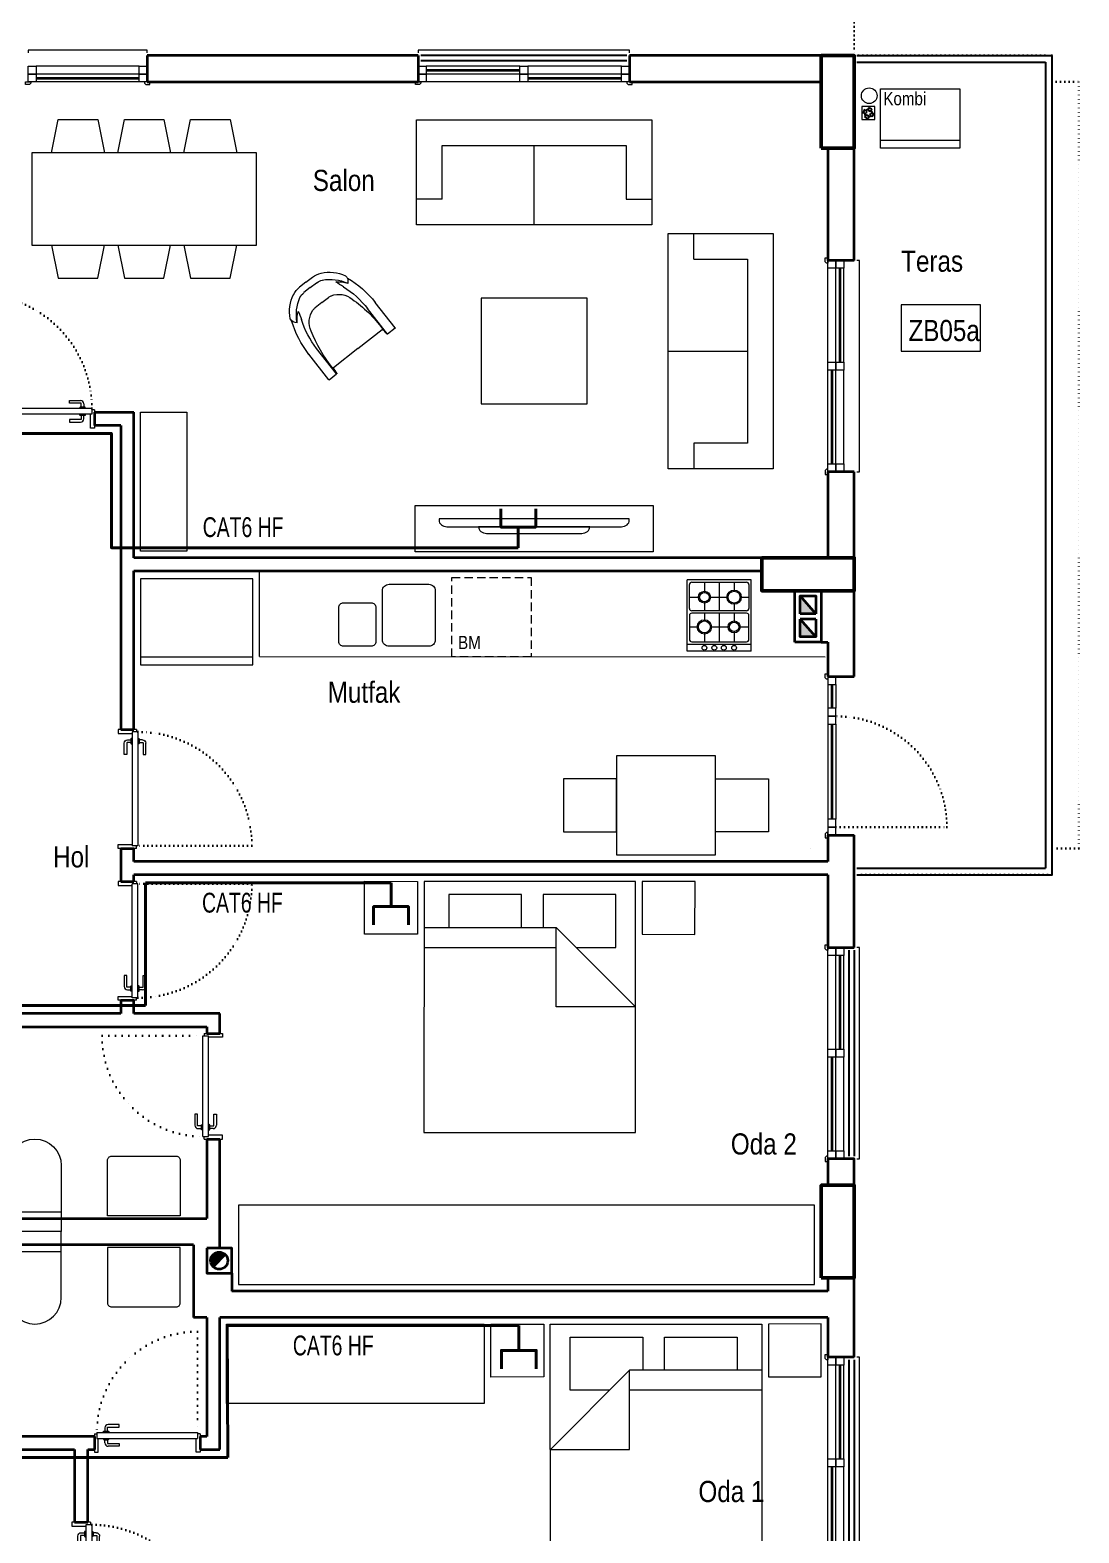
# Model space of a CAD drawing. Header units: millimetres. Extents: x 1852829 to 1882754, y -270850 to -231658.
# Drawn here: x 1858779 to 1859573, y -258564 to -257427 of the extents above; entities that cross this region are included whole.
import ezdxf
from ezdxf.enums import TextEntityAlignment as Align

# ---------------------------------------------------------------- set-up
doc = ezdxf.new("R2010")
doc.units = ezdxf.units.MM
for name, pattern in [('CONTINOUS', [0]), ('CONTINU', [0]), ('DOT', [0.25, 0, -0.25]), ('izdüşüm arka', [3.175, 0, -3.175]), ('izdüşüm ön', [9.525, 6.35, -3.175])]:
    doc.linetypes.add(name, pattern=pattern)
for name, color, linetype, lineweight in [('a_ba', 6, 'Continuous', 50), ('a_doğrama', 251, 'Continuous', 20), ('a_duvar', 251, 'Continuous', 35), ('a_görünüş', 32, 'Continuous', 25), ('a_görünüş_ince', 8, 'Continuous', 20), ('a_izdüşüm_arka', 251, 'izdüşüm arka', 30), ('a_izdüşüm_ön', 6, 'izdüşüm ön', 9), ('a_not_mahal', 253, 'Continuous', 5), ('a_tefriş', 8, 'Continuous', 20), ('m_yib', 65, 'Continuous', 20), ('Telefon', 2, 'CONTINOUS', 40)]:
    doc.layers.add(name, color=color, linetype=linetype, lineweight=lineweight)
doc.styles.add('Grupcad', font='arial.ttf', dxfattribs={"width": 0.7})
doc.styles.get("Standard").update_dxf_attribs({"font": 'ARIALN.TTF'})

# ---------------------------------------------------------------- blocks, each defined once
blk = doc.blocks.new('K2')
at = {"layer": 'a_doğrama', "color": 251, "linetype": 'Continuous'}
for p, q in [((-13, 88.1), (-13, 1.9)), ((-13, 88.1), (-8.5, 88.1)), ((-12, 90), (-12, 88.1)), ((-12, 90), (-10, 90)), ((-8.5, 88.1), (-8.5, 1.9)), ((-13, 1.9), (-8.5, 1.9)), ((-12, 0), (-12, 1.9)), ((-12, 0), (-10, 0))]:
    blk.add_line(p, q, dxfattribs=at)
at = {"layer": 'a_doğrama', "color": 251}
for points in [[(-14, 80.1), (-16.5, 80.1, 0.414214), (-17, 79.6), (-17, 71.1), (-19, 71.1), (-19, 79.6)], [(-13, 83.1), (-13.5, 83.1, 0.414214), (-14, 82.6), (-14, 79.6, 0.414214), (-13.5, 79.1), (-13, 79.1)], [(-8.5, 83.1), (-8, 83.1, -0.414214), (-7.5, 82.6), (-7.5, 79.6, -0.414214), (-8, 79.1), (-8.5, 79.1)], [(-7.5, 80.1), (-5, 80.1, -0.414214), (-4.5, 79.6), (-4.5, 71.1), (-2.5, 71.1), (-2.5, 79.6)]]:
    blk.add_lwpolyline(points, format="xyb", dxfattribs=at)
for points in [[(-16.5, 82.1), (-14, 82.1)], [(-5, 82.1), (-7.5, 82.1)]]:
    blk.add_lwpolyline(points, dxfattribs=at)
at = {"layer": 'a_doğrama', "color": 251, "linetype": 'Continuous'}
for points in [[(0, 90), (2, 90), (2, 87), (-8.5, 87)], [(0, 0), (2, 0), (2, 3), (-8.5, 3)]]:
    blk.add_lwpolyline(points, dxfattribs=at)
at = {"layer": 'a_doğrama', "color": 251}
for centre, start, end in [((-16.5, 79.6), 90, 180), ((-5, 79.6), 0, 90)]:
    blk.add_arc(centre, 2.5, start, end, dxfattribs=at)
at = {"layer": 'a_izdüşüm_arka', "color": 251}
blk.add_lwpolyline([(-99.2, 1.9), (-13, 1.9)], dxfattribs=at)
blk.add_arc((-13, 1.9), 86.2, 90, 180, dxfattribs=at)
blk = doc.blocks.new('klozet')
at = {"layer": 'a_tefriş'}
blk.add_line((20, 0), (-20, 0), dxfattribs=at)
for points in [[(-20, 0), (-20, -15), (20, -15), (20, 0)], [(-20, -50), (-20, -15)], [(20, -50), (20, -15)]]:
    blk.add_lwpolyline(points, dxfattribs=at)
blk.add_arc((0, -50), 20, 180, 360, dxfattribs=at)
blk = doc.blocks.new('k_80')
at = {"layer": 'a_doğrama', "color": 251, "linetype": 'Continuous'}
for p, q in [((-80, 2), (-78.1, 2)), ((-80, 2), (-80, 0)), ((-78.1, 3), (-1.9, 3)), ((-78.1, 3), (-78.1, -1.5)), ((-1.9, 3), (-1.9, -1.5)), ((0, 2), (-1.9, 2)), ((0, 2), (0, 0)), ((-78.1, -1.5), (-1.9, -1.5))]:
    blk.add_line(p, q, dxfattribs=at)
at = {"layer": 'a_doğrama', "color": 251}
for points in [[(-73.1, 3), (-73.1, 3.5, -0.414214), (-72.6, 4), (-69.6, 4, -0.414214), (-69.1, 3.5), (-69.1, 3)], [(-70.1, 4), (-70.1, 6.5, -0.414214), (-69.6, 7), (-61.1, 7), (-61.1, 9), (-69.6, 9)], [(-73.1, -1.5), (-73.1, -2, 0.414214), (-72.6, -2.5), (-69.6, -2.5, 0.414214), (-69.1, -2), (-69.1, -1.5)], [(-70.1, -2.5), (-70.1, -5, 0.414214), (-69.6, -5.5), (-61.1, -5.5), (-61.1, -7.5), (-69.6, -7.5)]]:
    blk.add_lwpolyline(points, format="xyb", dxfattribs=at)
for points in [[(-72.1, 6.5), (-72.1, 4)], [(-72.1, -5), (-72.1, -2.5)]]:
    blk.add_lwpolyline(points, dxfattribs=at)
at = {"layer": 'a_doğrama', "color": 251, "linetype": 'Continuous'}
for points in [[(-80, -10), (-80, -12), (-77, -12), (-77, -1.5)], [(0, -10), (0, -12), (-3, -12), (-3, -1.5)]]:
    blk.add_lwpolyline(points, dxfattribs=at)
at = {"layer": 'a_doğrama', "color": 251}
for centre, start, end in [((-69.6, 6.5), 90, 180), ((-69.6, -5), 180, 270)]:
    blk.add_arc(centre, 2.5, start, end, dxfattribs=at)
at = {"layer": 'a_izdüşüm_arka', "color": 251, "linetype": 'DOT', "ltscale": 20}
blk.add_line((-1.9, 79.2), (-1.9, 3), dxfattribs=at)
blk.add_arc((-1.9, 3), 76.2, 90, 180, dxfattribs=at)
blk = doc.blocks.new('160p')
at = {"layer": 'a_doğrama', "color": 251}
for points in [[(-6, -6), (-6, 0), (-12, 0), (-12, -6)], [(0, -6), (0, 0), (-6, 0), (-6, -6)], [(-6, -83), (-6, -77), (-12, -77), (-12, -83)], [(0, -83), (0, -77), (-6, -77), (-6, -83)], [(-6, -160), (-6, -154), (-12, -154), (-12, -160)], [(0, -160), (0, -154), (-6, -154), (-6, -160)]]:
    blk.add_lwpolyline(points, close=True, dxfattribs=at)
for points in [[(2, -1), (2, 2), (0, 2), (0, -2), (1, -2), (2, -1)], [(-9.5, -6), (-9.5, -77)], [(-8.5, -6), (-8.5, -77)], [(-3.5, -83), (-3.5, -154)], [(-2.5, -83), (-2.5, -154)], [(2, -159), (2, -162), (0, -162), (0, -158), (1, -158), (2, -159)]]:
    blk.add_lwpolyline(points, dxfattribs=at)
at = {"layer": 'a_görünüş_ince', "color": 251}
for points in [[(-22, -160), (-24, -160), (-24, 0), (-22, 0)], [(-12, -77), (-12, -6)], [(-6, -77), (-6, -6)], [(-6, -77), (-6, -6)], [(0, -77), (0, -6)], [(-12, -154), (-12, -83)], [(-6, -154), (-6, -83)], [(-6, -154), (-6, -83)], [(0, -154), (0, -83)]]:
    blk.add_lwpolyline(points, dxfattribs=at)
blk = doc.blocks.new('kapı_120_c_blok')
at = {"layer": 'a_doğrama', "color": 251}
for points in [[(-2, 119), (-2, 122), (0, 122), (0, 118), (-1, 118), (-2, 119)], [(2.5, 114), (2.5, 96)], [(3.5, 114), (3.5, 96)], [(2.5, 84), (2.5, 12)], [(3.5, 84), (3.5, 12)], [(-2, 1), (-2, -2), (0, -2), (0, 2), (-1, 2), (-2, 1)]]:
    blk.add_lwpolyline(points, dxfattribs=at)
for points in [[(0, 114), (6, 114), (6, 120), (0, 120)], [(0, 90), (6, 90), (6, 96), (0, 96)], [(0, 84), (6, 84), (6, 90), (0, 90)], [(0, 6), (6, 6), (6, 12), (0, 12)], [(0, 0), (6, 0), (6, 6), (0, 6)]]:
    blk.add_lwpolyline(points, close=True, dxfattribs=at)
at = {"layer": 'a_görünüş_ince', "color": 251}
for points in [[(0, 114), (0, 96)], [(6, 114), (6, 96)], [(0, 84), (0, 12)], [(6, 84), (6, 12)]]:
    blk.add_lwpolyline(points, dxfattribs=at)
at = {"layer": 'a_izdüşüm_arka', "color": 251}
blk.add_lwpolyline([(6, 6), (90, 6)], dxfattribs=at)
blk.add_arc((6, 6), 84, 0, 90, dxfattribs=at)
blk = doc.blocks.new('baca_şönt')
at = {"layer": 'a_duvar'}
h = blk.add_hatch(color=256, dxfattribs=at)
h.dxf.hatch_style = 1
h.paths.add_polyline_path([(21.5, -5), (21.5, -17), (35, -17)])
h.paths.add_polyline_path([(4, -5), (4, -17), (17.5, -17)])
for p, q in [((4, -5), (17.5, -17)), ((17.5, -5), (17.5, -17)), ((21.5, -5), (21.5, -17)), ((21.5, -5), (35, -17))]:
    blk.add_line(p, q, dxfattribs=at)
blk.add_lwpolyline([(0, -21), (39, -21), (39, -1), (0, -1)], close=True, dxfattribs=at)
for points in [[(17.5, -5), (4, -5), (4, -17), (17.5, -17)], [(21.5, -17), (35, -17), (35, -5), (21.5, -5)]]:
    blk.add_lwpolyline(points, dxfattribs=at)
blk = doc.blocks.new('baca_müstakil')
at = {"layer": 'a_duvar'}
h = blk.add_hatch(color=256, dxfattribs=at)
h.dxf.hatch_style = 1
h.paths.add_polyline_path([(4.9, -4.9, 0.198912), (3, -9.5, 0.668179), (14.1, -14.1)])
blk.add_line((4.9, -4.9), (14.1, -14.1), dxfattribs=at)
blk.add_lwpolyline([(0, -19), (19, -19), (19, 0), (0, 0)], close=True, dxfattribs=at)
blk.add_circle((9.5, -9.5), 6.5, dxfattribs=at)
blk = doc.blocks.new('tefriş_koltuk_202x90')
at = {"layer": 'a_tefriş'}
for p, q in [((0, -90), (0, -22)), ((-79, -68), (-101, -68)), ((79, -68), (101, -68))]:
    blk.add_line(p, q, dxfattribs=at)
for points in [[(101, -90), (101, 0), (-101, 0), (-101, -90), (101, -90)], [(79, -68), (79, -22), (-79, -22), (-79, -68)]]:
    blk.add_lwpolyline(points, dxfattribs=at)
blk = doc.blocks.new('tefirş_tv')
at = {"layer": 'a_tefriş'}
for points in [[(60, 4), (60, 5, 0.414214), (55, 10), (-55, 10, 0.414214), (-60, 5), (-60, 4)], [(35, 10), (35, 10, 0.414214), (30, 15), (-30, 15, 0.414214), (-35, 10), (-35, 10)]]:
    blk.add_lwpolyline(points, format="xyb", close=True, dxfattribs=at)
blk = doc.blocks.new('berjer')
at = {"layer": 'a_tefriş'}
for p, q in [((-45.1, 45.1), (-40.8, 49.5)), ((-41.4, 41.4), (-37.1, 45.7)), ((-45.1, 45.1), (-49.5, 40.8)), ((-41.4, 41.4), (-45.7, 37.1)), ((-31.3, 31.3), (-26.8, 35.8)), ((26.1, 19), (8.8, 36.2)), ((-31.3, 31.3), (-35.8, 26.8)), ((21, 13.6), (3.6, 31)), ((0, 0), (16.6, 16.6)), ((26.1, 18.7), (21, 13.6)), ((0, 0), (-16.6, -16.6)), ((-19, -26.1), (-36.2, -8.8)), ((-13.6, -21), (-31, -3.6)), ((-18.7, -26.1), (-13.6, -21))]:
    blk.add_line(p, q, dxfattribs=at)
for centre, radius, start, end in [((-29.8, 38.5), 15.5, 107.9156, 135), ((-29.8, 38.5), 10.2, 107.9156, 135), ((-25, 27.7), 27.3, 71.2858, 110.6993), ((-23.7, 18.5), 31.1, 71.4354, 107.3961), ((-18.6, 23.9), 24.6, 78.6027, 99.5819), ((18.9, 123.1), 85.7, 240.9454, 245.5445), ((-19.2, 48.9), 5.5, 350.3156, 56.9936), ((-44.9, -17.5), 76, 45, 66.6891), ((-27.4, 24.8), 27.6, 159.0996, 198.2964), ((-38.5, 29.8), 15.5, 135, 162.0844), ((-38.5, 29.8), 10.2, 135, 162.0844), ((-21, 30), 8.21, 117.4936, 135.1057), ((-17.5, 23.2), 15.9, 57.4112, 117.4936), ((-45.7, -18.5), 69.9, 45.0971, 65.3824), ((-53.9, -49.3), 97, 43.332, 62.3787), ((-18.2, 23.5), 31.5, 162.3914, 198.167), ((-23.2, 17.5), 15.9, 152.5064, 212.5888), ((-30, 21), 8.21, 134.8943, 152.5064), ((-49, 19.1), 5.5, 213.0064, 279.6844), ((17.5, 44.9), 76, 203.7042, 225), ((-23.4, 18.3), 25.2, 169.88, 190.627), ((-123.1, -18.9), 85.7, 24.4555, 29.0546), ((18.5, 45.7), 69.9, 204.6176, 224.9029), ((16.4, 16.9), 0.4, 315, 46.0366), ((110.8, 118.5), 138.4, 227.0869, 229.3484), ((20.8, 13.7), 0.2, 229.3484, 315), ((26, 18.9), 0.2, 315, 45), ((49.3, 53.9), 97, 207.6213, 226.668), ((-16.9, -16.4), 0.4, 223.9634, 315), ((-118.5, -110.8), 138.4, 40.6516, 42.9131), ((-13.7, -20.8), 0.2, 315, 40.6516), ((-18.9, -26), 0.2, 225, 315)]:
    blk.add_arc(centre, radius, start, end, dxfattribs=at)
blk = doc.blocks.new('A$C2A0A03CE')
at = {"layer": 'a_tefriş'}
for p, q in [((-54, -24.3), (-54, 24.3)), ((-54, 24.3), (0, 24.3)), ((-48.6, 24.3), (-48.6, -24.3)), ((0, -24.3), (0, 24.3)), ((-46.8, 20.7), (-46.8, -20.7)), ((-27, 22.5), (-45, 22.5)), ((-35.6, 22.5), (-35.6, 15.7)), ((-25.2, -20.7), (-25.2, 20.7)), ((-23.4, -20.7), (-23.4, 20.7)), ((-21.6, 22.5), (-3.6, 22.5)), ((-13.1, 22.5), (-13.1, 14.8)), ((-1.8, 20.7), (-1.8, -20.7)), ((-40, 11.2), (-46.8, 11.2)), ((-25.2, 0), (-46.8, 0)), ((-35.6, 6.8), (-35.6, -7.7)), ((-25.2, 11.2), (-31, 11.2)), ((-16.6, 11.2), (-23.4, 11.2)), ((-1.8, 0), (-23.4, 0)), ((-13.1, 7.7), (-13.1, -6.8)), ((-1.8, 11.2), (-9.4, 11.2)), ((-39.1, -11.3), (-46.8, -11.3)), ((-25.2, -11.3), (-31.9, -11.3)), ((-17.5, -11.3), (-23.4, -11.3)), ((-1.8, -11.3), (-8.5, -11.3)), ((-45, -22.5), (-27, -22.5)), ((-35.6, -14.9), (-35.6, -22.5)), ((-3.6, -22.5), (-21.6, -22.5)), ((-13.1, -15.7), (-13.1, -22.5)), ((-54, -24.3), (0, -24.3))]:
    blk.add_line(p, q, dxfattribs=at)
for centre, radius in [((-51.4, 11.2), 1.8), ((-35.6, 11.2), 5.4), ((-35.6, 11.2), 4.5), ((-13.1, 11.2), 4.5), ((-13.1, 11.2), 3.6), ((-51.4, 3.7), 1.8), ((-51.4, -3.5), 1.8), ((-51.4, -11.3), 1.8), ((-35.6, -11.3), 4.5), ((-35.6, -11.3), 3.6), ((-13.1, -11.3), 5.4), ((-13.1, -11.3), 4.5)]:
    blk.add_circle(centre, radius, dxfattribs=at)
for centre, start, end in [((-45, 20.7), 90, 180), ((-27, 20.7), 0, 90), ((-21.6, 20.7), 90, 180), ((-3.6, 20.7), 0, 90), ((-45, -20.7), 180, 270), ((-27, -20.7), 270, 0), ((-21.6, -20.7), 180, 270), ((-3.6, -20.7), 270, 0)]:
    blk.add_arc(centre, 1.8, start, end, dxfattribs=at)
blk = doc.blocks.new('tefriş_yatak_çift')
at = {"layer": 'a_tefriş'}
for points in [[(-85, -5), (-85, -45), (-125, -45), (-125, -5)], [(80, -195), (80, -5), (-80, -5), (-80, -195)], [(85, -5), (85, -45), (125, -45), (125, -5)]]:
    blk.add_lwpolyline(points, close=True, dxfattribs=at)
for points in [[(-6.3, -40), (-6.3, -15), (-61.3, -15), (-61.3, -40)], [(35, -55), (65, -55), (65, -15), (10, -15), (10, -40)], [(-80, -40), (20, -40), (80, -100), (20, -100), (20, -40)], [(-80, -55), (20, -55)]]:
    blk.add_lwpolyline(points, dxfattribs=at)
blk = doc.blocks.new('90_p_c_blok')
at = {"layer": 'a_doğrama'}
for points in [[(1, 2), (-2, 2), (-2, 0), (2, 0), (2, 1), (1, 2)], [(89, 2), (92, 2), (92, 0), (88, 0), (88, 1), (89, 2)], [(84, -2.5), (6, -2.5)], [(84, -3.5), (6, -3.5)]]:
    blk.add_lwpolyline(points, dxfattribs=at)
for points in [[(0, 0), (6, 0), (6, -6), (0, -6)], [(0, -6), (6, -6), (6, -12), (0, -12)], [(84, 0), (90, 0), (90, -6), (84, -6)], [(84, -6), (90, -6), (90, -12), (84, -12)]]:
    blk.add_lwpolyline(points, close=True, dxfattribs=at)
at = {"layer": 'a_görünüş_ince'}
for points in [[(6, 0), (84, 0)], [(6, -6), (84, -6)], [(6, -6), (84, -6)], [(0, -22), (0, -24), (90, -24), (90, -22)], [(6, -12), (84, -12)]]:
    blk.add_lwpolyline(points, dxfattribs=at)
blk = doc.blocks.new('tefriş_süzgeç')
at = {"layer": 'a_tefriş'}
for p, q in [((5, 0), (-5, 0)), ((-5, 0), (-5, -10)), ((5, -10), (5, 0)), ((-5, -10), (5, -10)), ((-3.6, -5.1), (-4.1, -5.1)), ((-2.6, -5.1), (-3.1, -5.1)), ((-2.5, -2.5), (-2.9, -2.2)), ((-2.6, -7.6), (-2.9, -7.9)), ((-2, -3.3), (-2.3, -3)), ((-1.9, -6.9), (-2.2, -7.2)), ((-1.6, -5.1), (-2.1, -5.1)), ((-1.2, -3.9), (-1.5, -3.6)), ((-1.2, -6.2), (-1.5, -6.5)), ((-0.2, -2.5), (-0.2, -2)), ((-0.1, -1.5), (-0.1, -1)), ((-0.1, -3), (-0.1, -3.5)), ((-0.1, -6.6), (-0.1, -7.1)), ((-0.1, -7.6), (-0.1, -8.1)), ((-0.1, -8.6), (-0.1, -9.1)), ((1, -4), (1.4, -3.6)), ((1.1, -6.2), (1.4, -6.5)), ((1.5, -5.1), (2, -5.1)), ((1.7, -3.3), (2.1, -2.9)), ((1.8, -6.9), (2.1, -7.2)), ((2.5, -2.5), (2.8, -2.2)), ((2.5, -5.1), (3, -5.1)), ((2.5, -7.5), (2.8, -7.9)), ((3.5, -5.1), (4, -5.1))]:
    blk.add_line(p, q, dxfattribs=at)
for centre, radius, start, end in [((-0.1, -5.1), 4.06, 134.2896, 180), ((-0.1, -5.1), 3.56, 134.2896, 180), ((-0.1, -5.1), 3.06, 180, 225), ((-0.1, -5.1), 4.06, 225, 270), ((-0.1, -5.1), 2.56, 180, 225), ((-0.1, -5.1), 3.56, 225, 270), ((-0.4, -4.4), 2.4, 84.5943, 143.2016), ((-0.1, -5.1), 2.06, 134.2896, 180), ((-0.1, -5), 2.44, 90.343, 138.1212), ((-0.1, -5.1), 1.56, 134.2896, 180), ((-0.1, -5.1), 2.06, 225, 270), ((-0.1, -5.1), 1.56, 225, 270), ((-0.1, -5.1), 4.06, 45, 90), ((-0.1, -5.1), 3.56, 45, 90), ((-0.1, -5.1), 2.06, 45, 90), ((-0.1, -5.1), 1.56, 45, 90), ((-0.1, -5.1), 2.56, 270, 315.7104), ((-0.1, -5.1), 3.06, 270, 315.7104), ((-0.1, -5.1), 1.56, 314.2896, 360), ((-0.1, -5.1), 2.06, 314.2896, 360), ((-0.1, -5.1), 2.56, 360, 45), ((-0.1, -5.1), 3.06, 360, 45), ((-0.1, -5.1), 3.56, 314.2896, 360), ((-0.1, -5.1), 4.06, 314.2896, 360)]:
    blk.add_arc(centre, radius, start, end, dxfattribs=at)
blk = doc.blocks.new('TELEFON PRIZI')
at = {"layer": 'Telefon', "linetype": 'CONTINU'}
blk.add_lwpolyline([(13.2, 13.9), (13.2, 0), (-13.2, 0), (-13.2, 13.9)], dxfattribs=at)

msp = doc.modelspace()

# ---------------------------------------------------------------- linework, layer by layer
at = {"layer": 'a_ba', "color": 253}
for points in [[(1859377.7, -257516.2), (1859402.7, -257516.2), (1859402.7, -257446.2), (1859377.7, -257446.2)], [(1859332.7, -257826.2), (1859332.7, -257851.2), (1859402.7, -257851.2), (1859402.7, -257826.2)], [(1859377.7, -258371.2), (1859402.7, -258371.2), (1859402.7, -258301.2), (1859377.7, -258301.2)]]:
    msp.add_lwpolyline(points, close=True, dxfattribs=at)
at = {"layer": 'a_duvar'}
for p, q in [((1859072.7, -257446.2), (1858867.7, -257446.2)), ((1858867.7, -257446.2), (1858867.7, -257466.2)), ((1859072.7, -257446.2), (1859072.7, -257466.2)), ((1859402.7, -257446.2), (1859232.7, -257446.2)), ((1859232.7, -257446.2), (1859232.7, -257466.2)), ((1859402.7, -257466.2), (1859402.7, -257446.2)), ((1858867.7, -257466.2), (1859072.7, -257466.2)), ((1859232.7, -257466.2), (1859377.7, -257466.2)), ((1859402.7, -257466.2), (1859402.7, -257466.2)), ((1859402.7, -257601.2), (1859402.7, -257466.2)), ((1859382.7, -257516.2), (1859382.7, -257601.2)), ((1858827.7, -257716.2), (1858857.7, -257716.2)), ((1858857.7, -257826.2), (1858857.7, -257716.2)), ((1858847.7, -257726.2), (1858827.7, -257726.2)), ((1858847.7, -257726.2), (1858847.7, -257956.2)), ((1859382.7, -257761.2), (1859382.7, -257826.2)), ((1859402.7, -257916.2), (1859402.7, -257761.2)), ((1859382.7, -257826.2), (1858857.7, -257826.2)), ((1858857.7, -257836.2), (1859332.7, -257836.2)), ((1858857.7, -257956.2), (1858857.7, -257836.2)), ((1859382.7, -257890.2), (1859382.7, -257916.2)), ((1858847.7, -258046.2), (1858847.7, -258071.2)), ((1858857.7, -258056.2), (1858857.7, -258046.2)), ((1859369.5, -258046.2), (1859369.5, -258046.2)), ((1859382.7, -258036.2), (1859382.7, -258056.2)), ((1859402.7, -258046.2), (1859402.7, -258036.2)), ((1859402.7, -258066.2), (1859402.7, -258046.2)), ((1859382.7, -258056.2), (1858857.7, -258056.2)), ((1858857.7, -258071.2), (1858857.7, -258066.2)), ((1859382.7, -258066.2), (1858857.7, -258066.2)), ((1859382.7, -258066.2), (1859382.7, -258121.2)), ((1859402.7, -258066.2), (1859402.7, -258066.2)), ((1859402.7, -258121.2), (1859402.7, -258066.2)), ((1859382.7, -258121.2), (1859402.7, -258121.2)), ((1858847.7, -258171.2), (1858637.7, -258171.2)), ((1858847.7, -258161.2), (1858847.7, -258171.2)), ((1858857.7, -258171.2), (1858857.7, -258161.2)), ((1858922.7, -258171.2), (1858857.7, -258171.2)), ((1858922.7, -258186.2), (1858922.7, -258171.2)), ((1858662.7, -258181.2), (1858912.7, -258181.2)), ((1858912.7, -258181.2), (1858912.7, -258186.2)), ((1858912.7, -258266.2), (1858912.7, -258326.2)), ((1858922.7, -258348.7), (1858922.7, -258266.2)), ((1859402.7, -258431.2), (1859402.7, -258301.2)), ((1858742.7, -258326.2), (1858912.7, -258326.2)), ((1858902.7, -258346.2), (1858742.7, -258346.2)), ((1858902.7, -258346.2), (1858902.7, -258401.2)), ((1859382.7, -258371.2), (1859382.7, -258381.2)), ((1859382.7, -258381.2), (1858931.7, -258381.2)), ((1858912.7, -258401.2), (1858902.7, -258401.2)), ((1858912.7, -258401.2), (1858912.7, -258491.2)), ((1858922.7, -258501.2), (1858922.7, -258401.2)), ((1859382.7, -258401.2), (1858922.7, -258401.2)), ((1859382.7, -258401.2), (1859382.7, -258431.2)), ((1859402.7, -258431.2), (1859382.7, -258431.2)), ((1858647.7, -258501.2), (1858812.7, -258501.2)), ((1858827.7, -258491.2), (1858662.7, -258491.2)), ((1858812.7, -258501.2), (1858812.7, -258556.2)), ((1858822.7, -258501.2), (1858827.7, -258501.2)), ((1858822.7, -258556.2), (1858822.7, -258501.2)), ((1858912.7, -258491.2), (1858907.7, -258491.2)), ((1858907.7, -258501.2), (1858922.7, -258501.2))]:
    msp.add_line(p, q, dxfattribs=at)
for points in [[(1859402.7, -257601.2), (1859382.7, -257601.2)], [(1858827.7, -257716.2), (1858827.7, -257726.2)], [(1859402.7, -257761.2), (1859382.7, -257761.2)], [(1859377.7, -257890.2), (1859382.7, -257890.2)], [(1859382.7, -257916.2), (1859402.7, -257916.2)], [(1858847.7, -257956.2), (1858857.7, -257956.2)], [(1858847.7, -258046.2), (1858857.7, -258046.2)], [(1859382.7, -258036.2), (1859402.7, -258036.2)], [(1858847.7, -258071.2), (1858857.7, -258071.2)], [(1858847.7, -258161.2), (1858857.7, -258161.2)], [(1858912.7, -258186.2), (1858922.7, -258186.2)], [(1858912.7, -258266.2), (1858922.7, -258266.2)], [(1859402.7, -258301.2), (1859402.7, -258281.2), (1859382.7, -258281.2), (1859382.7, -258301.2)], [(1858931.7, -258367.7), (1858931.7, -258381.2)], [(1858827.7, -258491.2), (1858827.7, -258501.2)], [(1858907.7, -258491.2), (1858907.7, -258501.2)], [(1858812.7, -258556.2), (1858822.7, -258556.2)]]:
    msp.add_lwpolyline(points, dxfattribs=at)
at = {"layer": 'a_görünüş', "color": 251}
for points in [[(1859230.7, -257446.2), (1859074.7, -257446.2)], [(1859230.7, -257450.2), (1859074.7, -257450.2)], [(1859404.7, -257446.2), (1859552.3, -257446.2)], [(1859404.7, -257451.2), (1859547.3, -257451.2)], [(1859547.3, -257451.2), (1859547.3, -258061.2)], [(1859552.3, -257446.2), (1859552.3, -258066.2)], [(1859404.7, -258061.2), (1859547.3, -258061.2)], [(1859404.7, -258066.2), (1859552.3, -258066.2)], [(1859398.7, -258123.2), (1859398.7, -258279.2)], [(1859402.7, -258123.2), (1859402.7, -258279.2)], [(1859398.7, -258433.2), (1859398.7, -258589.2)], [(1859402.7, -258433.2), (1859402.7, -258589.2)]]:
    msp.add_lwpolyline(points, dxfattribs=at)
at = {"layer": 'a_izdüşüm_arka'}
msp.add_lwpolyline([(1857322.7, -258066.2), (1857173.2, -258066.2), (1857173.2, -258051.2), (1857173.2, -258046.2), (1857152.7, -258046.2), (1857152.7, -257466.2), (1857173.2, -257466.2), (1857173.2, -257446.2), (1857322.7, -257446.2), (1857322.7, -257326.2), (1859402.7, -257326.2), (1859402.7, -257446.2), (1859552.3, -257446.2), (1859552.3, -257466.2), (1859572.7, -257466.2), (1859572.7, -258046.2), (1859552.3, -258046.2), (1859552.3, -258066.2), (1859402.7, -258066.2)], dxfattribs=at)
at = {"layer": 'a_izdüşüm_ön', "color": 251}
msp.add_lwpolyline([(1859098.2, -257901.2), (1859098.2, -257841.2), (1859158.2, -257841.2), (1859158.2, -257901.2)], close=True, dxfattribs=at)
at = {"layer": 'a_not_mahal'}
msp.add_lwpolyline([(1859498.2, -257634.8), (1859438.2, -257634.8), (1859438.2, -257669.8), (1859498.2, -257669.8)], close=True, dxfattribs=at)
at = {"layer": 'a_tefriş', "lineweight": 20}
for p, q in [((1859422.6, -257471.4), (1859482.6, -257471.4)), ((1859422.6, -257516.4), (1859422.6, -257471.4)), ((1859482.6, -257471.4), (1859482.6, -257516.4)), ((1859482.6, -257510.4), (1859422.6, -257510.4)), ((1859482.6, -257516.4), (1859422.6, -257516.4))]:
    msp.add_line(p, q, dxfattribs=at)
at = {"layer": 'a_tefriş'}
msp.add_line((1858952.7, -257901.1), (1859380.7, -257901.2), dxfattribs=at)
for points in [[(1858795.4, -257519.7), (1858800.4, -257494.7), (1858830.4, -257494.7), (1858835.4, -257519.7)], [(1858845.4, -257519.7), (1858850.4, -257494.7), (1858880.4, -257494.7), (1858885.4, -257519.7)], [(1858895.4, -257519.7), (1858900.4, -257494.7), (1858930.4, -257494.7), (1858935.4, -257519.7)], [(1858795.4, -257589.7), (1858800.4, -257614.7), (1858830.4, -257614.7), (1858835.4, -257589.7)], [(1858845.4, -257589.7), (1858850.4, -257614.7), (1858880.4, -257614.7), (1858885.4, -257589.7)], [(1858895.4, -257589.7), (1858900.4, -257614.7), (1858930.4, -257614.7), (1858935.4, -257589.7)], [(1858862.7, -257842.2), (1858862.7, -257907.2), (1858947.7, -257907.2), (1858947.7, -257842.2), (1858862.7, -257842.2), (1858862.7, -257901.2), (1858947.7, -257901.2)], [(1858952.7, -257901.1), (1858952.7, -257836.2)]]:
    msp.add_lwpolyline(points, dxfattribs=at)
for points in [[(1858950.4, -257519.7), (1858780.4, -257519.7), (1858780.4, -257589.7), (1858950.4, -257589.7)], [(1859120.5, -257709.9), (1859200.5, -257709.9), (1859200.5, -257629.9), (1859120.5, -257629.9)], [(1858862.7, -257716.2), (1858897.7, -257716.2), (1858897.7, -257821.2), (1858862.7, -257821.2)], [(1859250.5, -257786.8), (1859250.5, -257821.8), (1859070.5, -257821.8), (1859070.5, -257786.8)], [(1859297.8, -258051.2), (1859297.8, -257976.2), (1859222.8, -257976.2), (1859222.8, -258051.2)], [(1859222.8, -258033.7), (1859222.8, -257993.7), (1859182.8, -257993.7), (1859182.8, -258033.7)], [(1859337.8, -258033.7), (1859297.8, -258033.7), (1859297.8, -257993.7), (1859337.8, -257993.7)], [(1859372.7, -258376.2), (1859372.7, -258316.2), (1858936.7, -258316.2), (1858936.7, -258376.2)], [(1858927.7, -258466.2), (1858927.7, -258406.2), (1859122.6, -258406.2), (1859122.6, -258466.2)]]:
    msp.add_lwpolyline(points, close=True, dxfattribs=at)
for points in [[(1859045.7, -257851.3, -0.414214), (1859050.7, -257846.3), (1859080.7, -257846.3, -0.414214), (1859085.7, -257851.3), (1859085.7, -257888.3, -0.414214), (1859080.7, -257893.3), (1859050.7, -257893.3, -0.414214), (1859045.7, -257888.3), (1859045.7, -257851.3)], [(1859012.7, -257863.9, -0.414214), (1859016.2, -257860.4), (1859037.2, -257860.4, -0.414214), (1859040.7, -257863.9), (1859040.7, -257889.8, -0.414214), (1859037.2, -257893.3), (1859016.2, -257893.3, -0.414214), (1859012.7, -257889.8), (1859012.7, -257863.9)]]:
    msp.add_lwpolyline(points, format="xyb", dxfattribs=at)
for points in [[(1858892.7, -258324.2), (1858837.7, -258324.2), (1858837.7, -258282.2, -0.414214), (1858840.7, -258279.2), (1858889.7, -258279.2, -0.414214), (1858892.7, -258282.2)], [(1858892.7, -258348.2), (1858837.7, -258348.2), (1858837.7, -258390.2, 0.414214), (1858840.7, -258393.2), (1858889.7, -258393.2, 0.414214), (1858892.7, -258390.2)]]:
    msp.add_lwpolyline(points, format="xyb", close=True, dxfattribs=at)
at = {"layer": 'm_yib'}
msp.add_circle((1859414, -257476.6), 5.92, dxfattribs=at)
at = {"layer": 'Telefon'}
for p, q in [((1859148.5, -257803.1), (1859148.5, -257818.7)), ((1859052.2, -258072.2), (1858866.4, -258072.2)), ((1858866.4, -258072.2), (1858866.4, -258165.2)), ((1859052.2, -258090.2), (1859052.2, -258072.2)), ((1858631.7, -258165.2), (1858866.4, -258165.2)), ((1858928.7, -258507.2), (1858928.1, -258407.2)), ((1858928.1, -258407.2), (1859148.9, -258407.2)), ((1859148.9, -258426.2), (1859148.9, -258407.2)), ((1858631.7, -258507.2), (1858928.7, -258507.2))]:
    msp.add_line(p, q, dxfattribs=at)
msp.add_lwpolyline([(1859148.5, -257818.7), (1858840.6, -257818.7), (1858840.6, -257732.2), (1858745.5, -257732.2), (1858745.5, -258070.6), (1858490.9, -258070.6)], dxfattribs=at)

# ---------------------------------------------------------------- block references
at = {"rotation": 180}
msp.add_blockref('90_p_c_blok', (1858867.7, -257466.2), dxfattribs=at)
msp.add_blockref('kapı_120_c_blok', (1859382.7, -258036.2))
at = {"layer": 'a_duvar', "xscale": -1}
for name, p, rotation in [('160p', (1859072.7, -257466.2), 90), ('baca_şönt', (1859378.7, -257890.2), 270.0000000000001)]:
    msp.add_blockref(name, p, dxfattribs=dict(at, rotation=rotation))
for p in [(1859382.7, -257601.2), (1859382.7, -258121.2), (1859382.7, -258431.2)]:
    msp.add_blockref('160p', p, dxfattribs=at)
at = {"layer": 'a_duvar', "rotation": 270}
msp.add_blockref('baca_müstakil', (1858931.7, -258348.7), dxfattribs=at)
at = {"layer": 'a_izdüşüm_arka', "ltscale": 5}
for name, p, rotation in [('K2', (1858737.7, -257726.2), 269.9992036878906), ('K2', (1858847.7, -258071.2), 179.9992036878906), ('k_80', (1858912.7, -258186.2), 90.00000000000001)]:
    msp.add_blockref(name, p, dxfattribs=dict(at, rotation=rotation))
at = {"layer": 'a_izdüşüm_arka', "ltscale": 5, "xscale": -1}
for p, rotation in [((1858847.7, -258046.2), 0.0007963121093723657), ((1858812.7, -258646.2), 0.0007963121092924297)]:
    msp.add_blockref('K2', p, dxfattribs=dict(at, rotation=rotation))
at = {"layer": 'a_izdüşüm_arka', "ltscale": 5}
msp.add_blockref('k_80', (1858907.7, -258491.2), dxfattribs=at)
at = {"layer": 'a_tefriş', "rotation": 89.99999999999991}
msp.add_blockref('tefriş_süzgeç', (1859408.3, -257489.7), dxfattribs=at)
at = {"layer": 'a_tefriş', "lineweight": -3, "extrusion": (2.24181e-16, 1.09817e-31, -1), "xscale": 0.8823529411764706, "yscale": 0.8823529411764706, "zscale": -0.8823529411764706}
msp.add_blockref('tefriş_koltuk_202x90', (-1859160.5, -257494.9), dxfattribs=at)
at = {"layer": 'a_tefriş', "lineweight": -3, "extrusion": (1.23544e-31, -2.24181e-16, -1), "xscale": 0.8823529411764706, "yscale": 0.8823529411764706, "zscale": -0.8823529411764706, "rotation": 90.00000000000001}
msp.add_blockref('tefriş_koltuk_202x90', (-1859341.4, -257669.9), dxfattribs=at)
at = {"layer": 'a_tefriş', "xscale": -1, "rotation": 82.98673295830223}
msp.add_blockref('berjer', (1859027.1, -257668), dxfattribs=at)
at = {"layer": 'a_tefriş', "extrusion": (0, 0, -1), "xscale": -1.2, "rotation": 180.0000016677939}
msp.add_blockref('tefirş_tv', (-1859160.5, -257792.8), dxfattribs=at)
at = {"layer": 'a_tefriş', "color": 113}
for name, p, rotation in [('A$C2A0A03CE', (1859300.5, -257843), 90.0007963271045), ('klozet', (1858782.7, -258336.2), 0.0007963394619744455)]:
    msp.add_blockref(name, p, dxfattribs=dict(at, rotation=rotation))
at = {"layer": 'a_tefriş', "extrusion": (0, 0, -1), "xscale": -1, "zscale": -1, "rotation": 0.0301700967464047}
msp.add_blockref('tefriş_yatak_çift', (-1859157.2, -258066.2), dxfattribs=at)
at = {"layer": 'a_tefriş', "color": 113, "xscale": -1, "rotation": 179.999203660538}
msp.add_blockref('klozet', (1858782.7, -258336.2), dxfattribs=at)
at = {"layer": 'a_tefriş', "extrusion": (0, 0, -1), "zscale": -1, "rotation": 359.9698299032536}
msp.add_blockref('tefriş_yatak_çift', (-1859252.7, -258401.2), dxfattribs=at)
at = {"layer": 'Telefon', "linetype": 'CONTINU', "xscale": -1}
msp.add_blockref('TELEFON PRIZI', (1859148.5, -257803.1), dxfattribs=at)
at = {"layer": 'Telefon', "linetype": 'CONTINU', "xscale": -1, "rotation": 180}
msp.add_blockref('TELEFON PRIZI', (1859052.2, -258090.2), dxfattribs=at)
at = {"layer": 'Telefon', "linetype": 'CONTINU', "rotation": 180}
msp.add_blockref('TELEFON PRIZI', (1859148.9, -258426.2), dxfattribs=at)

# ---------------------------------------------------------------- texts
at = {"layer": 'a_not_mahal'}
for s, height, p in [('Kombi', 10, (1859424.7, -257483.8)), ('Salon', 16, (1858993, -257548.7)), ('Teras', 16, (1859438.2, -257609.8)), ('BM', 10, (1859102.9, -257895.4)), ('Mutfak', 16, (1859004.3, -257936)), ('Hol', 16, (1858796.5, -258060.6)), ('Oda 2', 16, (1859309.3, -258277.9)), ('Oda 1', 16, (1859284.8, -258540.9))]:
    msp.add_text(s, height=height, dxfattribs=at).set_placement(p)
msp.add_text('ZB05a', height=16, rotation=360, dxfattribs=at).set_placement((1859470.7, -257662.3), align=Align.CENTER)
at = {"layer": 'Telefon', "color": 4, "linetype": 'CONTINU', "style": 'Grupcad', "width": 0.7}
for p in [(1858909.7, -257803.1), (1858909.2, -258087.3), (1858977.9, -258422.4)]:
    msp.add_text('CAT6 HF', height=15, dxfattribs=at).set_placement(p, align=Align.MIDDLE_LEFT)

doc.saveas('drawing.dxf')
